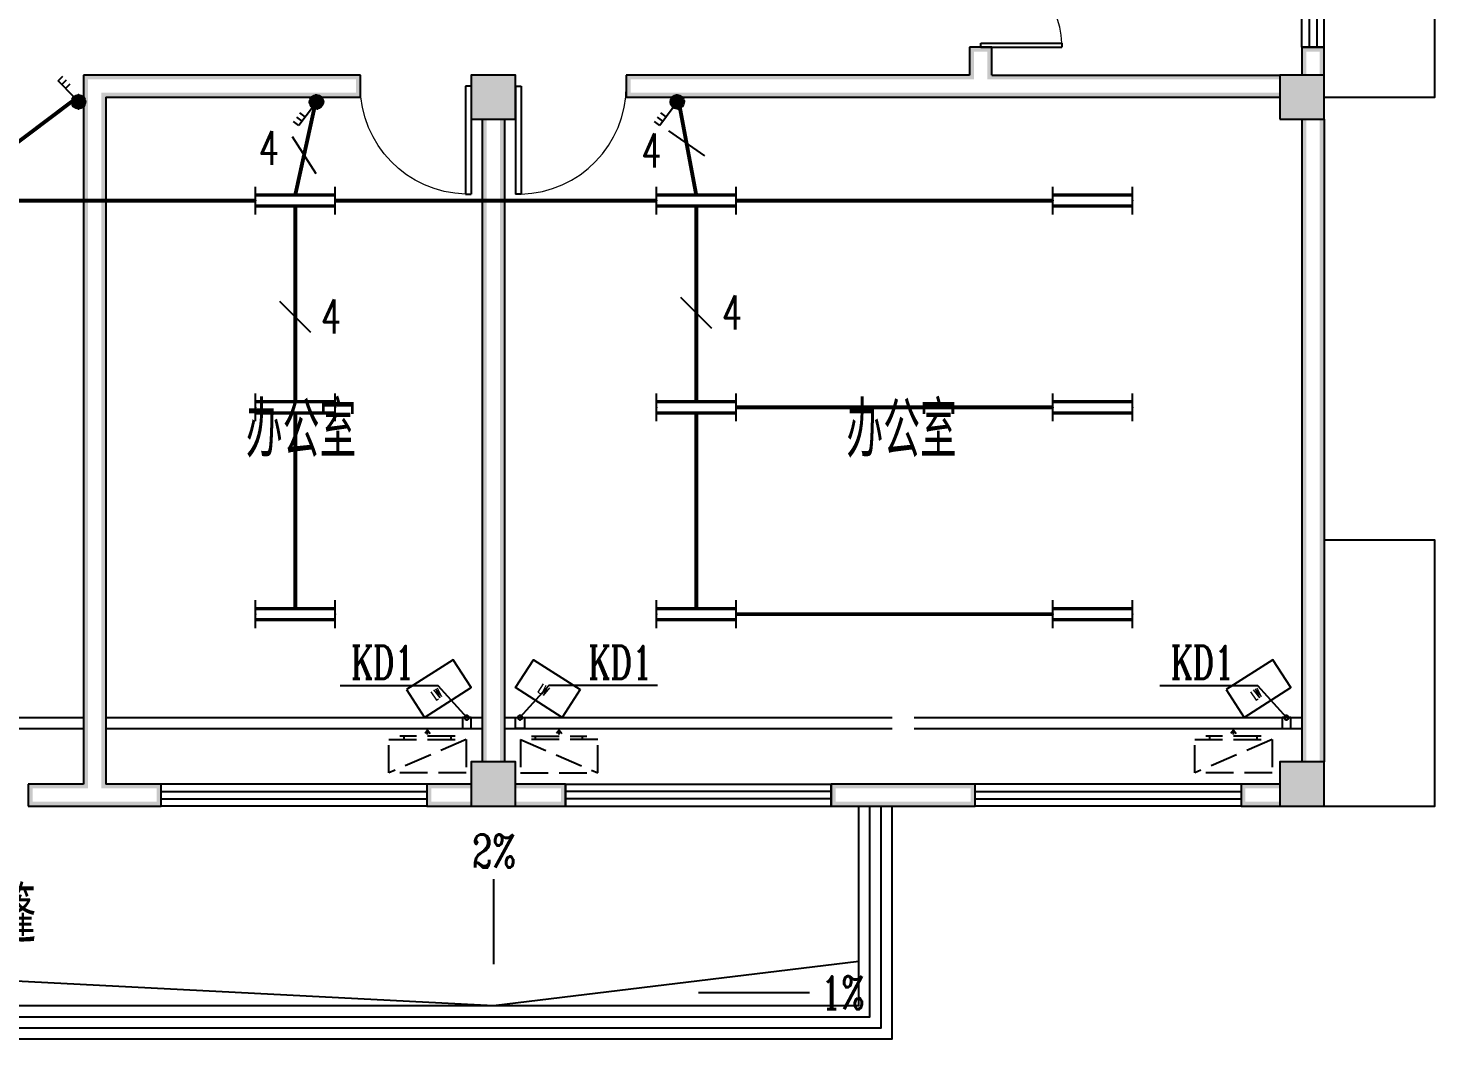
# Model space of a CAD drawing. Extents: x 6250600 to 6678662, y -692028 to -290561.
# Drawn here: x 6289912 to 6302612, y -453028 to -443905 of the extents above; entities that cross this region are included whole.
import ezdxf
from ezdxf.enums import TextEntityAlignment as Align

# ---------------------------------------------------------------- set-up
doc = ezdxf.new("R2010")
doc.units = 0
doc.header["$LTSCALE"] = 1000
doc.header["$MEASUREMENT"] = 0
doc.linetypes.add('DASH', pattern=[0.35, 0.25, -0.1])
doc.layers.get('0').update_dxf_attribs({"linetype": 'CONTINUOUS'})
for name, color, linetype in [('DIM-照明', 3, 'CONTINUOUS'), ('EQUIP-照明', 3, 'CONTINUOUS'), ('PUB_HATCH', 8, 'CONTINUOUS'), ('TEL_TEXT', 7, 'CONTINUOUS'), ('WIRE-照明', 1, 'CONTINUOUS'), ('建筑底图', 251, 'CONTINUOUS')]:
    doc.layers.add(name, color=color, linetype=linetype)
doc.styles.add('_TCH_AXIS', font='COMPLEX', dxfattribs={"bigfont": 'GBCBIG'})
doc.styles.add('_TCH_DIM', font='SIMPLEX', dxfattribs={"bigfont": 'GBCBIG'})
doc.styles.add('_TCH_LABEL', font='COMPLEX', dxfattribs={"bigfont": 'GBCBIG'})
doc.styles.add('_TEL_DIM', font='sceie.shx', dxfattribs={"width": 0.8, "height": 3.5, "bigfont": 'sceic.shx'})
doc.styles.add('DIM_FONT', font='SIMPLEX', dxfattribs={"width": 0.7, "bigfont": 'GBCBIG'})
doc.styles.add('schuco', font='sceie.shx', dxfattribs={"width": 0.7, "bigfont": 'sceic.shx'})
doc.styles.get("Standard").update_dxf_attribs({"font": 'GBENOR', "bigfont": 'GBCBIG'})

# ---------------------------------------------------------------- blocks, each defined once
blk = doc.blocks.new('$equip$00001160')
for p, q in [((-1.2, 0.417), (-1.2, -0.417)), ((-1.2, 0.167), (1.2, 0.167)), ((1.2, 0.417), (1.2, -0.417)), ((-1.2, -0.167), (1.2, -0.167))]:
    blk.add_line(p, q)
at = {"const_width": 0.1}
for points in [[(-1.2, 0.167), (1.2, 0.167)], [(-1.2, -0.167), (1.2, -0.167)]]:
    blk.add_lwpolyline(points, dxfattribs=at)
at = {"layer": 'EQUIP-照明'}
for p in [(-1.2, 0), (0, 0.167), (1.2, 0), (0, -0.167)]:
    blk.add_point(p, dxfattribs=at)
at = {"layer": 'EQUIP-照明', "flags": 9}
blk.add_attdef('A', (0, 0), '', height=0.00002, dxfattribs=at)
blk = doc.blocks.new('$equip$00001964')
for p, q in [((0.147, 0.356), (0.625, 0.833)), ((0.399, 0.607), (0.54, 0.466)), ((0.512, 0.72), (0.653, 0.579)), ((0.625, 0.833), (0.766, 0.692))]:
    blk.add_line(p, q)
blk.add_circle((0, 0.208), 0.208)
for p in [(-0.208, 0.208), (0, 0.417), (0, 0), (0.208, 0.208)]:
    blk.add_point(p)
for points in [[(-0.18, 0.313), (0.18, 0.313), (-0.208, 0.208), (0.208, 0.208)], [(-0.18, 0.104), (0.18, 0.104), (-0.208, 0.208), (0.208, 0.208)], [(-0.104, 0.389), (0.104, 0.389), (-0.18, 0.313), (0.18, 0.313)], [(-0.104, 0.028), (0.104, 0.028), (-0.18, 0.104), (0.18, 0.104)], [(0, 0.417), (0, 0.417), (-0.104, 0.389), (0.104, 0.389)], [(0, 0), (0, 0), (-0.104, 0.028), (0.104, 0.028)]]:
    blk.add_solid(points)
at = {"layer": 'TEL_TEXT', "style": '_TEL_DIM', "flags": 1}
blk.add_attdef('A', text='', height=0.00002, dxfattribs=at).set_placement((0, 0), align=Align.MIDDLE_CENTER)
blk = doc.blocks.new('$TELECSYS$00000095')
blk.add_line((0.4, 0.4), (-0.4, -0.4))
at = {"width": 0.8}
blk.add_attdef('N', text='', height=1, dxfattribs=at).set_placement((-0.017, 1.056), align=Align.MIDDLE)
blk = doc.blocks.new('$TelecSys$00000152')
blk.add_blockref('$TELECSYS$00000095', (0, 0))
at = {"style": '_TEL_DIM', "width": 0.7}
blk.add_attdef('N', text='', height=0.875, dxfattribs=at).set_placement((-0.015, 0.924), align=Align.MIDDLE)
blk = doc.blocks.new('A$C2E081725')
at = {"linetype": 'DASH'}
for p, q in [((700, 94), (0, 394)), ((600, 64), (100, 64)), ((138, 94), (138, 64)), ((350, 8), (327, 39)), ((350, 49), (350, 0)), ((350, 8), (373, 39)), ((563, 94), (563, 64))]:
    blk.add_line(p, q, dxfattribs=at)
blk.add_lwpolyline([(0, 394), (0, 94), (700, 94), (700, 394)], close=True, dxfattribs=at)
blk = doc.blocks.new('$DorLib2D$00000002')
for p, q in [((-0.5, 0), (-0.5, 0.4875)), ((-0.475, 0.4875), (-0.5, 0.4875)), ((-0.475, 0), (-0.475, 0.4875)), ((0.475, 0), (0.475, 0.4875)), ((0.475, 0.4875), (0.5, 0.4875)), ((0.5, 0), (0.5, 0.4875)), ((-0.5, 0), (-0.475, 0)), ((0.5, 0), (0.475, 0))]:
    blk.add_line(p, q)
at = {"lineweight": 13}
for centre, start, end in [((-0.4875, 0), 0, 88.53072), ((0.4875, 0), 91.46928, 180)]:
    blk.add_arc(centre, 0.4875, start, end, dxfattribs=at)
blk = doc.blocks.new('$WINLIB2D$00000001')
at = {"color": 0}
for points in [[(-0.5, 0.5), (-0.5, -0.5)], [(-0.5, 0.5), (0.5, 0.5)], [(0.5, -0.5), (0.5, 0.5)], [(0.5, 0.1667), (-0.5, 0.1667)], [(0.5, -0.1667), (-0.5, -0.1667)], [(-0.5, -0.5), (0.5, -0.5)]]:
    blk.add_lwpolyline(points, dxfattribs=at)
blk = doc.blocks.new('$DorLib2D$00000001')
for p, q in [((0.45, 0.975), (0.5, 0.975)), ((0.45, 0), (0.45, 0.975)), ((0.5, 0), (0.5, 0.975)), ((0.5, 0), (0.45, 0))]:
    blk.add_line(p, q)
at = {"lineweight": 13}
blk.add_arc((0.475, 0), 0.975, 91.4693, 180, dxfattribs=at)
blk = doc.blocks.new('$TCHSYS$WIN2D')
for p, q in [((-0.5, 0.5), (0.5, 0.5)), ((-0.5, 0.5), (-0.5, -0.5)), ((0.5, 0.5), (0.5, -0.5)), ((0.5, 0.1667), (-0.5, 0.1667)), ((0.5, -0.1667), (-0.5, -0.1667)), ((-0.5, -0.5), (0.5, -0.5))]:
    blk.add_line(p, q)
blk = doc.blocks.new('_FZH')
blk.add_lwpolyline([(-0.5, -0.5), (0.5, -0.5), (0.5, 0.5), (-0.5, 0.5)], close=True)
at = {"layer": 'PUB_HATCH'}
blk.add_solid([(-0.5, -0.5), (0.5, -0.5), (-0.5, 0.5), (0.5, 0.5)], dxfattribs=at)

msp = doc.modelspace()

# ---------------------------------------------------------------- hatches: boundary and pattern name
at = {"layer": '建筑底图'}
for points in [[(6298611.8, -444078.5), (6298411.8, -444078.5), (6298451.8, -444118.5), (6298571.8, -444118.5)], [(6298411.8, -444078.5), (6298411.8, -444328.5), (6298451.8, -444368.5), (6298451.8, -444118.5)], [(6298611.8, -444328.5), (6298611.8, -444078.5), (6298571.8, -444118.5), (6298571.8, -444368.5)], [(6301611.8, -444078.5), (6301411.8, -444078.5), (6301451.8, -444118.5), (6301571.8, -444118.5)], [(6301411.8, -444328.5), (6301451.8, -444328.5), (6301451.8, -444118.5), (6301411.8, -444078.5)], [(6301571.8, -444328.5), (6301611.8, -444328.5), (6301611.8, -444078.5), (6301571.8, -444118.5)], [(6292911.8, -444328.5), (6290411.8, -444328.5), (6290451.8, -444368.5), (6292871.8, -444368.5)], [(6290411.8, -444328.5), (6290411.8, -450728.5), (6290451.8, -450768.5), (6290451.8, -444368.5)], [(6292911.8, -444528.5), (6292911.8, -444328.5), (6292871.8, -444368.5), (6292871.8, -444488.5)], [(6294311.8, -444328.5), (6293911.8, -444328.5), (6293951.8, -444368.5), (6294271.8, -444368.5)], [(6293911.8, -444328.5), (6293911.8, -444728.5), (6293951.8, -444688.5), (6293951.8, -444368.5)], [(6294311.8, -444728.5), (6294311.8, -444328.5), (6294271.8, -444368.5), (6294271.8, -444688.5)], [(6298411.8, -444328.5), (6295311.8, -444328.5), (6295351.8, -444368.5), (6298451.8, -444368.5)], [(6295311.8, -444328.5), (6295311.8, -444528.5), (6295351.8, -444488.5), (6295351.8, -444368.5)], [(6301211.8, -444368.5), (6301211.8, -444328.5), (6298611.8, -444328.5), (6298571.8, -444368.5)], [(6301611.8, -444328.5), (6301211.8, -444328.5), (6301251.8, -444368.5), (6301571.8, -444368.5)], [(6301211.8, -444328.5), (6301211.8, -444728.5), (6301251.8, -444688.5), (6301251.8, -444368.5)], [(6301611.8, -444728.5), (6301611.8, -444328.5), (6301571.8, -444368.5), (6301571.8, -444688.5)], [(6290611.8, -444528.5), (6292911.8, -444528.5), (6292871.8, -444488.5), (6290571.8, -444488.5)], [(6290611.8, -444528.5), (6290611.8, -450728.5), (6290571.8, -450768.5), (6290571.8, -444488.5)], [(6295311.8, -444528.5), (6298511.8, -444528.5), (6298511.8, -444488.5), (6295351.8, -444488.5)], [(6301211.8, -444528.5), (6301211.8, -444488.5), (6298511.8, -444488.5), (6298511.8, -444528.5)], [(6293911.8, -444728.5), (6294311.8, -444728.5), (6294271.8, -444688.5), (6293951.8, -444688.5)], [(6294011.8, -450528.5), (6294051.8, -450528.5), (6294051.8, -444728.5), (6294011.8, -444728.5)], [(6294171.8, -450528.5), (6294211.8, -450528.5), (6294211.8, -444728.5), (6294171.8, -444728.5)], [(6301211.8, -444728.5), (6301611.8, -444728.5), (6301571.8, -444688.5), (6301251.8, -444688.5)], [(6301411.8, -450528.5), (6301451.8, -450528.5), (6301451.8, -444728.5), (6301411.8, -444728.5)], [(6301571.8, -450528.5), (6301611.8, -450528.5), (6301611.8, -444728.5), (6301571.8, -444728.5)], [(6294311.8, -450528.5), (6293911.8, -450528.5), (6293951.8, -450568.5), (6294271.8, -450568.5)], [(6293911.8, -450528.5), (6293911.8, -450928.5), (6293951.8, -450888.5), (6293951.8, -450568.5)], [(6294311.8, -450928.5), (6294311.8, -450528.5), (6294271.8, -450568.5), (6294271.8, -450888.5)], [(6301611.8, -450528.5), (6301211.8, -450528.5), (6301251.8, -450568.5), (6301571.8, -450568.5)], [(6301211.8, -450528.5), (6301211.8, -450928.5), (6301251.8, -450888.5), (6301251.8, -450568.5)], [(6301611.8, -450928.5), (6301611.8, -450528.5), (6301571.8, -450568.5), (6301571.8, -450888.5)], [(6290411.8, -450728.5), (6289911.8, -450728.5), (6289951.8, -450768.5), (6290451.8, -450768.5)], [(6289911.8, -450728.5), (6289911.8, -450928.5), (6289951.8, -450888.5), (6289951.8, -450768.5)], [(6291111.8, -450728.5), (6290611.8, -450728.5), (6290571.8, -450768.5), (6291071.8, -450768.5)], [(6291111.8, -450928.5), (6291111.8, -450728.5), (6291071.8, -450768.5), (6291071.8, -450888.5)], [(6293911.8, -450768.5), (6293911.8, -450728.5), (6293511.8, -450728.5), (6293551.8, -450768.5)], [(6293511.8, -450728.5), (6293511.8, -450928.5), (6293551.8, -450888.5), (6293551.8, -450768.5)], [(6294311.8, -450728.5), (6294311.8, -450768.5), (6294721.8, -450768.5), (6294761.8, -450728.5)], [(6294761.8, -450928.5), (6294761.8, -450728.5), (6294721.8, -450768.5), (6294721.8, -450888.5)], [(6297811.8, -450728.5), (6297161.8, -450728.5), (6297201.8, -450768.5), (6297811.8, -450768.5)], [(6297161.8, -450728.5), (6297161.8, -450928.5), (6297201.8, -450888.5), (6297201.8, -450768.5)], [(6298461.8, -450728.5), (6297811.8, -450728.5), (6297811.8, -450768.5), (6298421.8, -450768.5)], [(6298461.8, -450928.5), (6298461.8, -450728.5), (6298421.8, -450768.5), (6298421.8, -450888.5)], [(6301211.8, -450768.5), (6301211.8, -450728.5), (6300861.8, -450728.5), (6300901.8, -450768.5)], [(6300861.8, -450728.5), (6300861.8, -450928.5), (6300901.8, -450888.5), (6300901.8, -450768.5)], [(6289911.8, -450928.5), (6290511.8, -450928.5), (6290511.8, -450888.5), (6289951.8, -450888.5)], [(6290511.8, -450928.5), (6291111.8, -450928.5), (6291071.8, -450888.5), (6290511.8, -450888.5)], [(6293911.8, -450928.5), (6293911.8, -450888.5), (6293551.8, -450888.5), (6293511.8, -450928.5)], [(6293911.8, -450928.5), (6294311.8, -450928.5), (6294271.8, -450888.5), (6293951.8, -450888.5)], [(6294311.8, -450888.5), (6294311.8, -450928.5), (6294761.8, -450928.5), (6294721.8, -450888.5)], [(6297161.8, -450928.5), (6297811.8, -450928.5), (6297811.8, -450888.5), (6297201.8, -450888.5)], [(6297811.8, -450928.5), (6298461.8, -450928.5), (6298421.8, -450888.5), (6297811.8, -450888.5)], [(6301211.8, -450928.5), (6301211.8, -450888.5), (6300901.8, -450888.5), (6300861.8, -450928.5)], [(6301211.8, -450928.5), (6301611.8, -450928.5), (6301571.8, -450888.5), (6301251.8, -450888.5)]]:
    msp.add_hatch(color=256, dxfattribs=at).paths.add_polyline_path(points)

# ---------------------------------------------------------------- linework, layer by layer
at = {"layer": 'WIRE-照明', "const_width": 35}
for points in [[(6289120.3, -445461.8), (6290304.1, -444569.6)], [(6292323.3, -445411.8), (6292495.5, -444628.4)], [(6295943.5, -445411.8), (6295796.7, -444628.4)], [(6291963.3, -445461.8), (6289120.3, -445461.8)], [(6292323.3, -445511.8), (6292323.3, -447278.5)], [(6295583.5, -445461.8), (6292683.3, -445461.8)], [(6295943.5, -445511.8), (6295943.5, -447278.5)], [(6299161.7, -445461.8), (6296303.5, -445461.8)], [(6292323.3, -447378.5), (6292323.3, -449145.1)], [(6295943.5, -447378.5), (6295943.5, -449145.1)], [(6299161.7, -447328.5), (6296303.5, -447328.5)], [(6299161.7, -449195.1), (6296303.5, -449195.1)]]:
    msp.add_lwpolyline(points, dxfattribs=at)
at = {"layer": '建筑底图'}
for p, q in [((6298611.8, -444078.5), (6298411.8, -444078.5)), ((6298411.8, -444078.5), (6298411.8, -444328.5)), ((6298611.8, -444328.5), (6298611.8, -444078.5)), ((6301611.8, -444078.5), (6301411.8, -444078.5)), ((6301411.8, -444078.5), (6301411.8, -444328.5)), ((6301611.8, -444328.5), (6301611.8, -444078.5)), ((6292911.8, -444328.5), (6290411.8, -444328.5)), ((6290411.8, -444328.5), (6290411.8, -450728.5)), ((6292911.8, -444528.5), (6292911.8, -444328.5)), ((6298411.8, -444328.5), (6295311.8, -444328.5)), ((6295311.8, -444328.5), (6295311.8, -444528.5)), ((6298611.8, -444328.5), (6301211.8, -444328.5)), ((6290611.8, -444528.5), (6292911.8, -444528.5)), ((6290611.8, -444528.5), (6290611.8, -450728.5)), ((6295311.8, -444528.5), (6298511.8, -444528.5)), ((6298511.8, -444528.5), (6301211.8, -444528.5)), ((6294011.8, -444728.5), (6294011.8, -450528.5)), ((6294211.8, -444728.5), (6294211.8, -450528.5)), ((6301411.8, -444728.5), (6301411.8, -450528.5)), ((6301611.8, -444728.5), (6301611.8, -450528.5)), ((6287011.8, -450128.5), (6290411.8, -450128.5)), ((6290611.8, -450128.5), (6294011.8, -450128.5)), ((6294211.8, -450128.5), (6297711.8, -450128.5)), ((6297911.8, -450128.5), (6301411.8, -450128.5)), ((6287011.8, -450228.5), (6290411.8, -450228.5)), ((6290611.8, -450228.5), (6294011.8, -450228.5)), ((6294211.8, -450228.5), (6297711.8, -450228.5)), ((6297911.8, -450228.5), (6301411.8, -450228.5)), ((6290411.8, -450728.5), (6289911.8, -450728.5)), ((6289911.8, -450728.5), (6289911.8, -450928.5)), ((6291111.8, -450728.5), (6290611.8, -450728.5)), ((6291111.8, -450928.5), (6291111.8, -450728.5)), ((6293911.8, -450728.5), (6293511.8, -450728.5)), ((6293511.8, -450728.5), (6293511.8, -450928.5)), ((6294761.8, -450728.5), (6294311.8, -450728.5)), ((6294761.8, -450928.5), (6294761.8, -450728.5)), ((6297811.8, -450728.5), (6297161.8, -450728.5)), ((6297161.8, -450728.5), (6297161.8, -450928.5)), ((6298461.8, -450728.5), (6297811.8, -450728.5)), ((6298461.8, -450928.5), (6298461.8, -450728.5)), ((6301211.8, -450728.5), (6300861.8, -450728.5)), ((6300861.8, -450728.5), (6300861.8, -450928.5)), ((6289911.8, -450928.5), (6290511.8, -450928.5)), ((6290511.8, -450928.5), (6291111.8, -450928.5)), ((6293511.8, -450928.5), (6293911.8, -450928.5)), ((6294311.8, -450928.5), (6294761.8, -450928.5)), ((6297161.8, -450928.5), (6297811.8, -450928.5)), ((6297811.8, -450928.5), (6298461.8, -450928.5)), ((6300861.8, -450928.5), (6301211.8, -450928.5)), ((6286911.8, -452355.3), (6294111.8, -452728.5)), ((6294111.8, -452728.5), (6297411.8, -452327.5))]:
    msp.add_line(p, q, dxfattribs=at)
for points in [[(6301611.8, -444528.5), (6302611.8, -444528.5), (6302611.8, -442128.5), (6301611.8, -442128.5)], [(6301611.8, -450928.5), (6302611.8, -450928.5), (6302611.8, -448528.5), (6301611.8, -448528.5)], [(6292729.1, -449838.6), (6293610.2, -449838.6), (6293871.8, -450128.5)], [(6295594.4, -449838.6), (6294613.4, -449838.6), (6294351.8, -450128.5)], [(6300129.1, -449838.6), (6301010.2, -449838.6), (6301271.8, -450128.5)], [(6279211.8, -450928.5), (6279211.8, -453028.5), (6297711.8, -453028.5), (6297711.8, -450928.5)], [(6279311.8, -450928.5), (6279311.8, -452928.5), (6297611.8, -452928.5), (6297611.8, -450928.5)], [(6279411.8, -450928.5), (6279411.8, -452828.5), (6297511.8, -452828.5), (6297511.8, -450928.5)], [(6279511.8, -450928.5), (6279511.8, -452728.5), (6297411.8, -452728.5), (6297411.8, -450928.5)], [(6294111.8, -451587.7), (6294111.8, -452155.3), (6294111.8, -452355.3)], [(6296965.7, -452612.2), (6296263.1, -452612.2), (6295963.1, -452612.2)]]:
    msp.add_lwpolyline(points, dxfattribs=at)
for points in [[(6293329, -449876.1), (6293491.1, -450128.5), (6293911.8, -449858.2), (6293749.6, -449605.8)], [(6294894.6, -449876.1), (6294732.5, -450128.5), (6294311.8, -449858.2), (6294473.9, -449605.8)], [(6300729, -449876.1), (6300891.1, -450128.5), (6301311.8, -449858.2), (6301149.6, -449605.8)], [(6293831.8, -450228.5), (6293911.8, -450228.5), (6293911.8, -450128.5), (6293831.8, -450128.5)], [(6294391.8, -450228.5), (6294311.8, -450228.5), (6294311.8, -450128.5), (6294391.8, -450128.5)], [(6301231.8, -450228.5), (6301311.8, -450228.5), (6301311.8, -450128.5), (6301231.8, -450128.5)]]:
    msp.add_lwpolyline(points, close=True, dxfattribs=at)
for points in [[(6293858.4, -450113.6, 1), (6293885.2, -450143.3, 1)], [(6294365.2, -450113.6, 1), (6294338.4, -450143.3, 1)], [(6301258.4, -450113.6, 1), (6301285.2, -450143.3, 1)]]:
    msp.add_lwpolyline(points, format="xyb", close=True, dxfattribs=at)

# ---------------------------------------------------------------- block references
at = {"layer": 'DIM-照明', "color": 1}
ref = msp.add_blockref('$TelecSys$00000152', (6292402.6, -445051.2), dxfattribs=dict(at, xscale=350, yscale=350, zscale=350, rotation=77.60384691416606))
ref.add_attrib('N', '4', dxfattribs={"layer": '0', "color": 7, "height": 306.2, "style": '_TCH_DIM', "width": 0.7}).set_placement((6292085.7, -444987), align=Align.MIDDLE)
ref = msp.add_blockref('$TelecSys$00000152', (6295856.1, -444945.1), dxfattribs=dict(at, xscale=350, yscale=350, zscale=350, rotation=100.6129778622507))
ref.add_attrib('N', '4', dxfattribs={"layer": '0', "color": 7, "height": 306.2, "style": '_TCH_DIM', "width": 0.7}).set_placement((6295539.3, -445009.9), align=Align.MIDDLE)
ref = msp.add_blockref('$TelecSys$00000152', (6292323.3, -446513), dxfattribs=dict(at, xscale=350, yscale=350, zscale=350, rotation=270))
ref.add_attrib('N', '4', dxfattribs={"layer": '0', "color": 7, "height": 306.2, "style": '_TCH_DIM', "width": 0.7}).set_placement((6292646.6, -446507.6), align=Align.MIDDLE)
ref = msp.add_blockref('$TelecSys$00000152', (6295943.5, -446476.7), dxfattribs=dict(at, xscale=350, yscale=350, zscale=350, rotation=270))
ref.add_attrib('N', '4', dxfattribs={"layer": '0', "color": 7, "height": 306.2, "style": '_TCH_DIM', "width": 0.7}).set_placement((6296266.8, -446471.4), align=Align.MIDDLE)
at = {"layer": 'EQUIP-照明', "color": 0}
for name, p, xscale, yscale, zscale, rotation in [('$equip$00001964', (6290429.1, -444572.1), 300.0000000000001, 300.0000000000001, 300.0000000000001, 88.85279580112795), ('$equip$00001964', (6292505.5, -444509), 300, 300, 300, 188.4387832224646), ('$equip$00001964', (6295763.1, -444509), 300, 300, 300, 188.4387832224646), ('$equip$00001160', (6292323.3, -445461.8), 300, 300, 300, 179.9999999999714), ('$equip$00001160', (6295943.5, -445461.8), 300, 300, 300, 179.9999999999714), ('$equip$00001160', (6299521.7, -445461.8), 300, 300, 300, 179.9999999999714), ('$equip$00001160', (6292323.3, -447328.5), 300, 300, 300, 179.9999999999714), ('$equip$00001160', (6295943.5, -447328.5), 300, 300, 300, 179.9999999999714), ('$equip$00001160', (6299521.7, -447328.5), 300, 300, 300, 179.9999999999714), ('$equip$00001160', (6292323.3, -449195.1), 300, 300, 300, 179.9999999999714), ('$equip$00001160', (6295943.5, -449195.1), 300, 300, 300, 179.9999999999714), ('$equip$00001160', (6299521.7, -449195.1), 300, 300, 300, 179.9999999999714)]:
    msp.add_blockref(name, p, dxfattribs=dict(at, xscale=xscale, yscale=yscale, zscale=zscale, rotation=rotation))
at = {"layer": '建筑底图'}
for name, p, xscale, yscale, zscale, rotation in [('$DorLib2D$00000002', (6298511.8, -443328.5), -1500, -1500, -1500, 90.00000000771503), ('$TCHSYS$WIN2D', (6301511.8, -443328.5), -1500, -199.9999982714653, -1500, 269.9999998714003), ('$WINLIB2D$00000001', (6292311.8, -450828.5), 2400, -200.0000048198272, 2400, 180.0000000469612), ('$WINLIB2D$00000001', (6295961.8, -450828.5), -2400, -200.0000048198272, -2400, 180.0000000469611), ('$WINLIB2D$00000001', (6299661.8, -450828.5), 2400, -200.0000067215879, 2400, 180.0000000596849)]:
    msp.add_blockref(name, p, dxfattribs=dict(at, xscale=xscale, yscale=yscale, zscale=zscale, rotation=rotation))
for name, p, xscale, yscale, zscale in [('_FZH', (6294111.8, -444528.5), 400, 400, 400), ('_FZH', (6301411.8, -444528.5), 400, 400, 400), ('$DorLib2D$00000001', (6293411.8, -444428.5), 1000, -1000, 1000), ('$DorLib2D$00000001', (6294811.8, -444428.5), -1000, -1000, -1000), ('_FZH', (6294111.8, -450728.5), 400, 400, 400), ('_FZH', (6301411.8, -450728.5), 400, 400, 400)]:
    msp.add_blockref(name, p, dxfattribs=dict(at, xscale=xscale, yscale=yscale, zscale=zscale))
at = {"layer": '建筑底图', "xscale": -1, "rotation": 180}
for p in [(6293167.8, -450233), (6300443.6, -450233)]:
    msp.add_blockref('A$C2E081725', p, dxfattribs=at)
at = {"layer": '建筑底图', "rotation": 180}
msp.add_blockref('A$C2E081725', (6295055.7, -450233), dxfattribs=at)

# ---------------------------------------------------------------- texts
at = {"layer": '建筑底图'}
for s, height, style, width, p in [('办公室', 500, 'schuco', 0.7, (6291877, -447780.1)), ('办公室', 500, 'schuco', 0.7, (6297298.5, -447780.1)), ('KD1', 297.5, '_TCH_LABEL', 0.705882, (6292824.4, -449778.5)), ('KD1', 297.5, '_TCH_LABEL', 0.705882, (6294969.1, -449778.5)), ('KD1', 297.5, '_TCH_LABEL', 0.705882, (6300224.4, -449778.5)), ('2%', 297.5, '_TCH_AXIS', 0.705882, (6293921.8, -451482.7)), ('雨篷', 500, 'schuco', 0.7, (6289317.9, -452158.5)), ('1%', 297.5, '_TCH_AXIS', 0.705882, (6297070.7, -452760.9))]:
    msp.add_text(s, height=height, dxfattribs=dict(at, style=style, width=width)).set_placement(p)
at = {"layer": '建筑底图', "style": 'DIM_FONT', "width": 0.494118}
for rotation, p in [(327.28331, (6294507.8, -449894)), (32.71669, (6293590.7, -449974.3)), (32.71669, (6300990.7, -449974.3))]:
    msp.add_text('LW', height=89.65, rotation=rotation, dxfattribs=at).set_placement(p)

doc.saveas('drawing.dxf')
